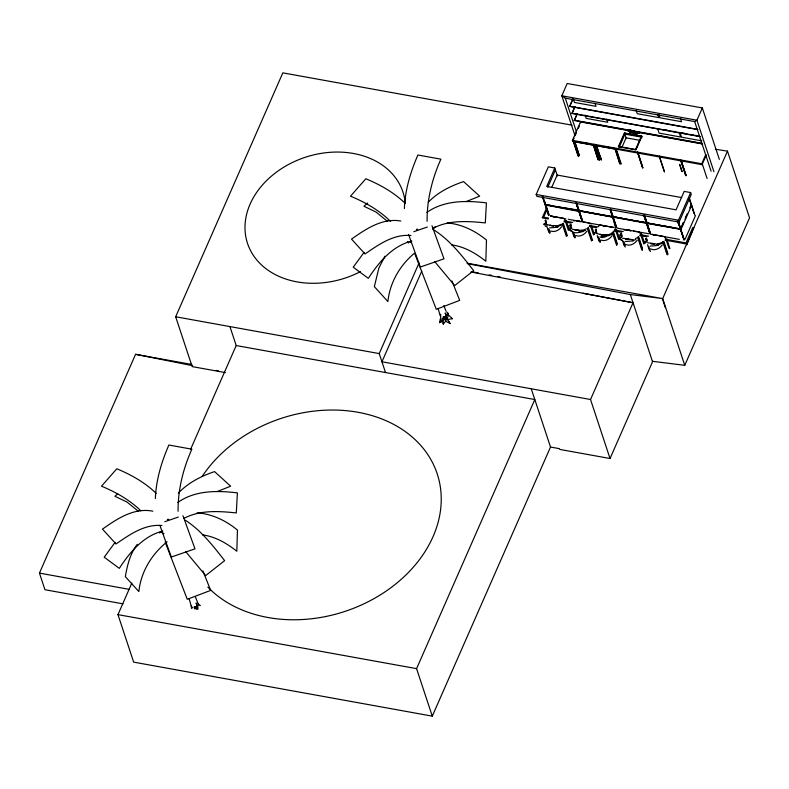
<?xml version="1.0" encoding="UTF-8"?>
<svg xmlns="http://www.w3.org/2000/svg" width="789" height="789" viewBox="0 0 789 789"><rect width="100%" height="100%" fill="white"/><g stroke="black" fill="none" stroke-linecap="round" stroke-linejoin="round"><path stroke-width="1.18" d="M178.077 511.321C177.87 489.841 183.117 468.715 191.875 449.188L168.876 445.026C161.469 461.989 156.074 479.968 155.364 498.569M427.096 221.305C426.879 199.824 432.135 178.699 440.893 159.171L417.894 155.009C410.487 171.972 405.092 189.952 404.382 208.552M681.558 228.159L691.746 205.032M599.896 236.966C602.717 239.136 609.374 234.826 607.777 235.556M557.705 227.163L557.488 225.703L557.665 227.271L549.588 227.863M573.031 231.956C575.684 234.205 584.452 231.246 582.607 230.852M440.676 314.229L440.597 316.359M544.972 224.046L544.331 223.386L543.759 224.549L544.972 224.046L546.974 225.319M595.281 233.149C595.3 231.394 592.973 233.623 594.521 233.919M443.102 322.553L443.26 324.092L445.706 321.212L450.046 323.52L448.694 321.379M439.66 322.622L440.282 318.924L441.317 321.774L439.66 322.622L440.706 320.798M625.046 241.513C641.743 240.665 629.73 238.968 622.491 238.268M650.205 246.06C666.892 245.211 654.88 243.525 647.651 242.825M570.21 225.082C573.199 225.753 567.952 221.817 571.285 228.702M591.563 240.97L587.381 228.445L588.219 227.784M595.981 229.717C594.186 230.526 597.391 229.175 595.744 229.204M616.722 245.517L612.53 232.992L613.615 232.42L612.974 232.341M620.627 234.422L621.515 233.85L620.904 233.751M638.508 236.878L637.709 237.617L638.755 236.937L642.502 248.377M647.384 240.684C647.552 238.041 644.603 239.294 646.536 238.337M568.691 226.985L569.037 225.743M619 236.089L619.345 234.846M615.144 229.303L615.242 228.78M640.293 233.85L639.465 232.055L626.515 229.707L630.618 230.773L628.152 230.171M665.452 238.406L664.624 236.611L652.069 234.372L655.777 235.329L653.302 234.718M630.283 132.463C629.878 129.761 632.236 131.546 630.51 132.986C634.287 132.365 627.127 131.26 626.949 130.165M636.812 132.947C634.011 132.315 637.542 132.542 635.904 132.148M681.785 171.607L679.654 164.349L682.238 171.489M448.093 315.206L448.27 313.45L446.742 312M680.68 228.573L680.601 229.579M658.105 243.9L658.273 245.468M122.985 603.841L44.943 589.718L39.45 573.11L135.58 354.31L191.796 364.469M225.368 372.605L192.151 366.599L175.671 316.764L282.837 72.854L572.064 125.175M531.253 388.79L550.515 447.047L432.283 716.146L133.666 662.129L117.965 614.631L131.812 583.11M190.682 449.119L236.197 345.533L229.924 326.577M385.505 372.536L379.233 353.59L419.048 262.964M421.76 271.15L381.945 361.776L590.527 399.51L610.035 458.517L559.726 449.414L559.48 448.665L550.515 447.047M697.851 129.633L569.697 106.456L572.982 98.497M569.697 106.456L572.587 99.868M554.805 167.998L546.708 186.431L676.065 209.825L684.162 191.392L690.631 192.565L691.253 194.439L679.102 222.084L536.806 196.343L536.185 194.469L548.335 166.824L554.805 167.998L557.448 175.996M700.168 136.655L572.015 113.478L574.816 106.614M572.015 113.478L574.915 106.89M702.496 143.677L574.343 120.49L577.134 113.626M574.343 120.49L577.232 113.912M547.803 187.21L555.417 169.872M551.797 187.23L557.142 175.059L681.666 197.585M706.352 154.93L702.062 164.684L572.696 141.28L572.39 140.353L580.487 121.92L631.999 131.23M572.696 141.28L574.126 138.036M575.063 135.826L576.493 132.572M578.396 128.232L579.353 126.062M548.848 214.213L546.037 205.032M546.501 208.128L542.211 217.892L548.227 218.987M547.063 209.489L543.69 217.172L548.513 218.04M545.051 220.535C546.767 220.733 544.686 219.914 545.672 220.624M561.867 207.685L546.738 204.775M598.092 159.94L593.407 144.703M562.32 223.632C563.898 223.997 562.024 222.952 562.912 223.76M582.055 221.285L578.741 210.9L545.307 204.686M576.532 202.684L579.096 210.801L612.688 216.876L616.248 227.636M619.829 163.875L615.154 148.638M624.641 133.39L618.901 146.468L635.599 149.486L641.339 136.408L624.641 133.39L626.111 137.838L621.801 147.642M619.089 147.405L624.888 134.199M630.519 131.092L626.979 130.126L629.829 131.724M626.979 130.126L628.202 130.343M630.431 132.286L630.303 131.23L628.843 130.885M630.825 130.234A2.14 0.769 -79.7 0 0 630.894 131.783L630.214 132.493L630.372 131.635A2.14 0.769 -79.7 0 1 630.391 129.544M630.894 131.783L630.362 131.221M595.517 213.77L586.197 211.916M596.05 213.868L612.471 216.837L610.213 210.012M636.762 132.542C639.761 133.025 635.52 131.556 636.851 134.031C636.112 134.534 635.352 133.38 636.25 133.025M637.374 132.858L639.751 132.769L637.374 132.858L637.236 133.716L637.117 133.085M637.167 133.726L636.664 132.384M638.222 132.414L637.985 132.749M639.623 133.006L639.692 132.473M635.747 149.772L641.674 136.27L624.474 133.163L624.78 134.091L641.99 137.207L641.674 136.27M615.459 227.488L612.649 217.034M612.846 216.255L618.971 217.794L613.073 216.778L610.716 209.529M613.112 216.788L646.714 222.863M432.283 716.146L416.582 668.648L534.814 399.55L236.197 345.533M582.913 293.232L633.034 302.739L590.527 399.51M629.967 220.003L640.707 221.778M643.814 214.855L646.378 222.971L643.745 215.012M646.497 223.317L649.88 233.554L646.497 223.317L613.191 217.133L616.673 227.548M644.248 214.933L647.069 222.932M650.304 233.238L647.108 223.267M702.318 107.935L696.924 120.224L694.665 121.575L565.299 98.171L561.807 95.775L567.202 83.486L702.318 107.935L719.341 159.408M663.066 225.989L651.606 223.751M663.283 241.434L662.859 242.174L663.914 241.483L668.027 254.068M702.062 164.684L701.756 163.747L705.563 155.078M679.102 222.084L678.491 220.21L690.631 192.565M679.753 229.007L680.138 228.465M679.94 229.204L647.039 223.415M681.154 227.597L683.363 222.419M685.325 217.951L687.219 213.691M689.744 207.901L691.223 204.548M682.219 225.782L683.649 222.537M685.069 219.283L686.499 216.038M685.138 239.126L695.346 215.9M715.298 149.249L727.478 151.133L662.691 298.587L684.763 365.317L652.404 361.293M610.035 458.517L652.552 361.747L630.332 294.553L467.206 263.615M684.763 365.317L749.55 217.863L727.478 151.133M570.053 228.82L569.619 227.903L568.849 228.859L571.354 231.197L569.954 230.191M620.361 237.923L619.927 237.006L619.158 237.962L621.663 240.3L620.262 239.294M683.619 238.091L680.611 228.997L684.132 239.471M598.516 226.275L600.044 224.993L605.469 226.226L601.76 225.269M384.943 256.218L378.838 268.142L374.351 286.624L387.872 301.546C389.914 282.59 399.796 265.4 414.403 253.269M645.422 242.647C646.329 240.408 642.946 242.617 644.958 243.002M137.286 544.351C130.096 553.651 127.295 565.279 125.333 576.641L138.864 591.563C140.906 571.808 151.705 554.144 167.071 541.836M669.082 248.367L665.867 239.126M115.086 542.368L104.207 557.202L119.307 568.356C129.909 552.211 143.223 535.918 162.85 531.056M364.094 252.352L353.225 267.185L368.325 278.339C378.927 262.195 392.241 245.912 411.858 241.04M433.664 228.514L435.183 226.699M561.729 226.66C559.332 230.053 554.874 232.627 550.712 231.049M586.888 231.207C584.491 234.599 580.033 237.183 575.862 235.595M612.037 235.763C609.641 239.146 605.183 241.73 601.021 240.152M637.196 240.31C634.8 243.702 630.342 246.276 626.17 244.698M662.346 244.856C659.831 248.496 654.791 251.149 650.53 248.88M428.23 202.28C437.865 192.22 450.558 186.036 463.557 181.578L479.653 196.165L466.062 201.619M178.334 493.135C188.157 482.69 201.136 476.142 214.549 471.595L230.644 486.182L217.054 491.626M367.644 203.049L363.926 206.254L376.047 212.054L387.547 221.403M117.699 493.865L114.908 496.271L127.039 502.07L138.529 511.42M159.605 532.989L161.469 531.382M573.81 220.999L575.684 220.476L580.309 221.67L576.611 220.713M624.119 230.092L626.91 229.816M570.832 225.171L570.23 225.171M621.14 234.274L620.637 234.422M646.29 238.82L645.668 238.732M570.565 224.678L571.7 228.09M588.071 228.317L587.489 228.287M613.221 232.863L612.639 232.834M638.38 237.41L637.778 237.282M663.441 242.036L662.938 241.828M615.371 229.106C612.343 234.175 607.057 236.197 601.307 235.378M426.849 212.428C444.158 200.179 466.25 200.406 486.418 202.881L485.314 222.912C467.769 221.088 449 219.815 432.865 228.386M177.831 502.445C195.139 490.196 217.241 490.423 237.4 492.898L236.296 512.929C218.75 511.104 199.982 509.832 183.847 518.403M569.737 229.224L569.047 229.283M561.817 225.013L555.209 227.222M612.126 234.116L608.418 235.753M662.435 243.219L655.827 245.418M561.176 224.273L556.886 226.058M586.326 228.83L582.035 230.605M636.634 237.933L635.401 238.692M661.793 242.479L657.503 244.255M448.122 316.931L447.087 313.667L452.344 318.726L447.846 319.417M640.52 233.652L641.289 233.702M447.511 313.736L448.27 313.45M585.477 230.467L578.515 231.976M635.786 239.56L632.512 240.655M635.904 131.99L636.871 132.157L636.328 133.055M413.801 231.71L427.332 227.035M164.783 521.726L178.324 517.051M630.628 131.053L631.101 131.359L630.372 131.625M605.518 236.315L601.238 236.345M545.949 205.022L545.475 205.367L548.69 215.002M557.507 225.693L551.708 225.624L547.033 224.618M582.657 230.24L576.867 230.181L572.183 229.175M607.816 234.797L602.017 234.727L597.342 233.722M613.862 217.3L613.3 217.636M410.941 235.517C393.543 233.899 378.631 244.639 365.021 253.969L351.509 239.097C365.879 229.047 382.29 217.774 400.782 221.019M161.923 525.533C144.525 523.916 129.613 534.656 116.013 543.986L102.491 529.113C117.117 518.797 134.022 507.426 152.849 511.183M416.908 230.102C419.432 229.047 415.31 228.81 416.76 230.063M167.899 520.119C170.375 519.093 166.282 518.837 167.741 520.079M613.753 227.419L602.993 225.615M630.332 294.553L662.691 298.587L467.315 263.24M648.903 233.761L633.705 231.118M447.343 222.962C461.93 224.165 475.294 230.901 486.488 240.073L485.817 261.228C475.797 253.259 464.366 246.562 451.466 244.856M197.112 512.82C212.123 513.915 225.989 520.602 237.469 530.09L236.808 551.245C226.778 543.276 215.348 536.569 202.448 534.863M579.905 211.156L579.343 211.501M647.73 223.425L647.167 223.77M569.609 106.17L697.762 129.357M664.723 129.761L667.119 130.195M673.106 131.28L675.502 131.704M682.386 132.956L684.783 133.39M690.779 134.475L693.176 134.909M695.563 135.333L697.959 135.767M571.926 113.192L700.08 136.379M701.894 140.856L681.538 137.178L680 132.522M574.244 120.214L702.397 143.391M638.311 132.374L639.613 132.66M634.386 131.664L702.664 144.022M630.46 131.931L631.013 132.029M633.912 132.799L633.439 133.213L634.09 133.085M626.111 137.838L640.431 140.422M572.39 140.353L701.756 163.747M577.39 141.655L579.787 142.089M585.754 143.174L588.15 143.598M594.127 144.683L596.514 145.117M598.9 145.551L601.297 145.975M603.684 146.409L609.66 147.494M612.047 147.928L614.444 148.362M593.21 145.166L574.698 141.823L572.952 140.62L578.1 156.183M614.947 149.101L596.445 145.748L594.699 144.555M536.185 194.469L678.491 220.21M542.556 196.54L545.386 204.203M546.077 204.657L553.582 205.959M555.505 206.363L578.465 210.13M579.008 210.564L612.609 216.64M620.973 218.208L646.566 222.784M563.632 207.832L575.23 209.933M579.165 210.643L583.949 211.511M620.312 218.089L627.147 219.322M642.936 222.182L646.447 222.814M649.446 223.356L646.99 222.912L680.345 228.889L677.672 221.009M664.831 226.137L675.562 228.08M677.514 228.435L680.305 228.938M646.921 223.07L680.424 229.126L683.984 239.886M545.84 205.11L578.889 211.413M612.589 217.182L579.274 210.998L582.716 221.403M550.584 216.087L565.881 218.849M568.238 219.273L580.004 221.403M583.268 221.995L613.872 227.528M617.235 228.139L631.358 230.694M651.103 234.264L679.349 239.373M564.194 220.881L572.636 222.399M589.521 225.457L597.963 226.985M616.051 230.26L623.28 231.562M640.165 234.619L648.607 236.148M666.695 239.422L685.996 242.913L692.742 227.548L693.817 227.745L686.894 244.728L686.667 244.028L664.999 240.103M563.879 221.817L571.098 223.119M589.156 226.384L596.376 227.696M614.434 230.96L621.663 232.262M639.721 235.536L646.941 236.838M472.325 271.85L478.361 272.935M489.239 274.907L491.655 275.341M497.691 276.436L500.108 276.87M175.671 316.764L379.233 353.59M39.45 573.11L129.504 589.403M117.965 614.631L416.582 668.648M470.944 271.998L633.034 302.739M135.58 354.31L192.555 365.672M216.087 370.366L218.435 370.84M679.714 229.214L680.591 229.816M647.779 223.05L646.684 222.301M645.846 223.09L646.724 223.681M613.911 216.926L613.122 216.571M611.889 216.945L612.757 217.547M579.954 210.781L578.86 210.032M578.021 210.821L578.653 211.107M577.844 221.068L588.998 222.912L590.034 223.869M552.685 216.511L555.16 217.123L551.047 216.058L563.839 218.356L564.934 219.806M550.535 215.93L551.452 216.166M409.353 241.72L411.01 242.578M160.335 531.737L164.033 533.739M628.123 130.53L628.754 131.073M432.816 229.264C449.562 239.55 461.703 255.38 473.647 270.627L454.671 285.579L434.7 261.563M185.376 520.247C201.333 530.602 213.06 545.86 224.638 560.644L205.653 575.595L185.681 551.58M544.804 225.644L546.205 226.65M451.821 318.312L452.344 318.726M200.337 605.597L198.069 603.684L198.769 605.863M405.211 203.365C393.977 192.457 380.199 184.744 365.84 178.758L350.513 196.175C365.199 202.25 379.213 210.249 390.624 221.443M156.202 493.381C144.969 482.473 131.181 474.761 116.821 468.774L101.505 486.182C115.865 492.168 129.643 499.891 140.876 510.799M633.123 240.921L632.956 240.27M582.815 231.818L582.667 231.315M407.4 241.631L408.623 242.973M630.411 132.404L629.908 131.536M197.694 607.698L196.589 606.258L198.118 609.059M450.046 323.52L445.607 316.241L447.255 318.401L446.041 315.758M445.361 319.032L443.763 316.576L445.706 321.212M196.353 609.049L194.745 606.593L195.879 608.832M445.035 316.596L446.801 320.156M196.017 606.613L197.339 609.286M197.023 605.774L197.832 607.54M431.977 225.693L444 258.831L420.32 267.027L408.534 234.432M182.959 515.71L194.991 548.848L171.302 557.044L159.881 525.336M197.98 603.299L195.248 596.612M191.954 607.895L191.175 605.952L191.559 608.092M451.919 280.904L459.701 300.382L436.287 309.288L414.906 253.989M202.901 570.92L210.683 590.389L187.269 599.305L165.177 542.082M443.004 317.109L444.049 319.772M193.986 607.126L194.686 608.901M443.822 305.481L446.012 311.073M446.022 315.413L445.183 312.937L445.834 315.166M197.003 605.429L196.175 602.954L196.826 605.183M438.151 308.509L440.055 315.501M189.133 598.526L191.046 605.518M713.946 171.696L696.924 120.224L561.807 95.775L574.964 135.55M694.665 121.575L711.086 171.233M702.318 164.023L707.092 178.472M680.493 118.468L681.558 121.713L659.999 117.808L658.933 114.573M679.092 132.355L680.641 137.01L659.071 133.114L657.533 128.459M681.371 161.114L686.154 175.562M680.937 160.157L686.085 175.71M681.015 161.045L685.789 175.493M680.582 160.088L685.72 175.651M689.339 198.355L694.961 215.348M689.211 198.463L691.144 204.321M691.578 205.623L693.353 211.008M689.201 198.67L690.247 201.836M693.117 210.505L694.182 213.73M657.74 114.356L658.815 117.6L637.256 113.695L636.181 110.46M659.377 156.252L664.525 171.815M659.2 156.222L664.338 171.785M678.422 221.847L680.68 228.672L678.244 221.817M677.721 220.812L684.093 240.073M677.189 220.89L677.948 223.169M666.744 238.692L669.92 248.713M637.887 152.198L642.966 167.919M637.522 152.139L642.67 167.692M637.453 152.287L642.601 167.85M630.766 132.591L630.667 132.296A2.732 0.986 -79.7 0 1 630.746 129.514M630.214 132.493L630.115 132.197A2.732 0.986 -79.7 0 1 630.204 129.406M663.657 242.568L667.021 252.746M663.46 242.115L667.662 254.817M663.233 243.15L667.03 254.62M644.219 214.657L650.56 233.84M643.854 214.588L650.205 233.781M606.642 118.991L607.727 122.275L586.168 118.38L585.083 115.086M646.211 238.998L646.97 241.286M648.666 246.286L650.383 251.612M616.071 148.421L621.219 163.984M615.637 148.579L620.706 163.905M645.599 238.889L646.753 242.351M647.513 244.659L649.426 250.429M615.016 148.943L619.898 163.718M641.585 234.146L644.712 243.584M662.336 298.518L665.354 307.641M640.717 234.57L643.834 244.018M594.985 103.27L596.001 106.337L574.441 102.442L573.425 99.375M638.311 237.568L642.512 250.261M637.699 237.459L641.871 250.074M600.025 155.522L601.534 160.068M601.021 159.23L596.504 145.6L600.952 159.388M595.636 146.32L596.731 149.654M595.577 146.675L597.026 151.054M594.748 144.436L599.837 160.118M594.393 144.367L599.482 160.049M593.279 145.008L598.161 159.782M621.485 233.879L622.235 236.138M624.474 242.923L625.223 245.182M621.061 234.441L621.821 236.739M623.34 241.326L625.233 247.065M620.45 234.333L621.594 237.795M622.363 240.103L624.267 245.882M610.38 208.967L616.604 227.705M610.351 209.47L612.678 216.482M613.112 217.794L616.308 227.479M610.282 209.618L612.54 216.679M616.436 229.599L619.552 239.037M580.487 121.92L580.793 122.857M615.558 230.023L618.684 239.462M613.586 232.459L617.343 243.831M613.349 233.465L616.712 243.643M613.161 233.021L616.978 244.56M565.299 98.171L576.374 131.664M579.274 155.305L574.767 141.665L579.215 155.453M573.81 141.004L578.879 156.34M573.524 141.27L577.933 154.614M599.324 238.377L600.439 241.759M595.902 229.895L597.046 233.337M598.18 236.779L600.074 242.509M595.3 229.786L596.445 233.248M597.204 235.556L599.117 241.326M591.277 225.043L594.403 234.491M590.409 225.476L593.535 234.915M588.426 227.903L592.569 240.418M588.002 228.465L591.819 240.004M576.424 202.665L582.647 221.561M576.779 204.489L578.554 210.702L575.921 202.743M578.791 210.574L582.351 221.334M576.325 203.473L578.623 210.545M578.731 210.732L582.282 221.492M574.165 233.82L575.289 237.213M573.406 233.376L574.925 237.962M572.055 231.009L573.958 236.779M566.127 220.496L569.244 229.934M565.249 220.92L568.376 230.368M563.277 223.356L567.409 235.862M562.853 223.918L566.67 235.457M562.616 224.954L566.413 236.424M544.597 201.353L545.722 204.765M547.753 211.373L548.888 214.786M542.802 196.609L548.868 215.446M542.25 196.313L548.621 215.565M549.016 229.274L550.13 232.666M545.416 220.121L546.54 223.534M545.594 220.792L546.353 223.09M548.256 228.82L549.765 233.416M545.367 221.837L546.136 224.145M546.895 226.453L548.809 232.222M440.509 316.152L441.317 321.774L443.102 320.867L442.373 318.47M191.49 606.169L192.062 607.974M445.834 314.919L446.16 317.247M442.954 320.521L443.26 324.092M360.465 271.623A81.839 63.603 -18.3 0 1 249.235 247.845A81.839 63.603 -18.3 0 1 309.357 156.025A81.839 63.603 -18.3 0 1 405.24 203.237M202.231 476.369A130.787 101.643 -18.3 0 1 392.863 423.959A130.787 101.643 -18.3 0 1 400.763 579.737A130.787 101.643 -18.3 0 1 207.842 587.095M633.873 130.579A0.996 0.769 -18.3 0 1 633.823 131.793A0.996 0.769 -18.3 0 1 632.364 131.724A0.996 0.769 -18.3 0 1 632.916 130.54M634.011 132.236A0.996 0.769 -18.3 0 1 634.721 133.213A0.996 0.769 -18.3 0 1 633.301 133.765A0.996 0.769 -18.3 0 1 633.084 132.591M624.415 133.016L618.398 146.705L635.826 149.861L641.842 136.172L624.415 133.016M630.145 132.148L630.687 132.246L630.145 132.148M633.054 130.964L633.389 131.536L633.054 130.964M553.543 225.832L550.022 225.358L553.543 225.832M578.692 230.378L575.171 229.915L578.692 230.378M603.851 234.935L600.33 234.461L603.851 234.935M629.001 239.481L625.48 239.008L629.001 239.481M654.16 244.028L650.639 243.564L654.16 244.028"/></g></svg>
